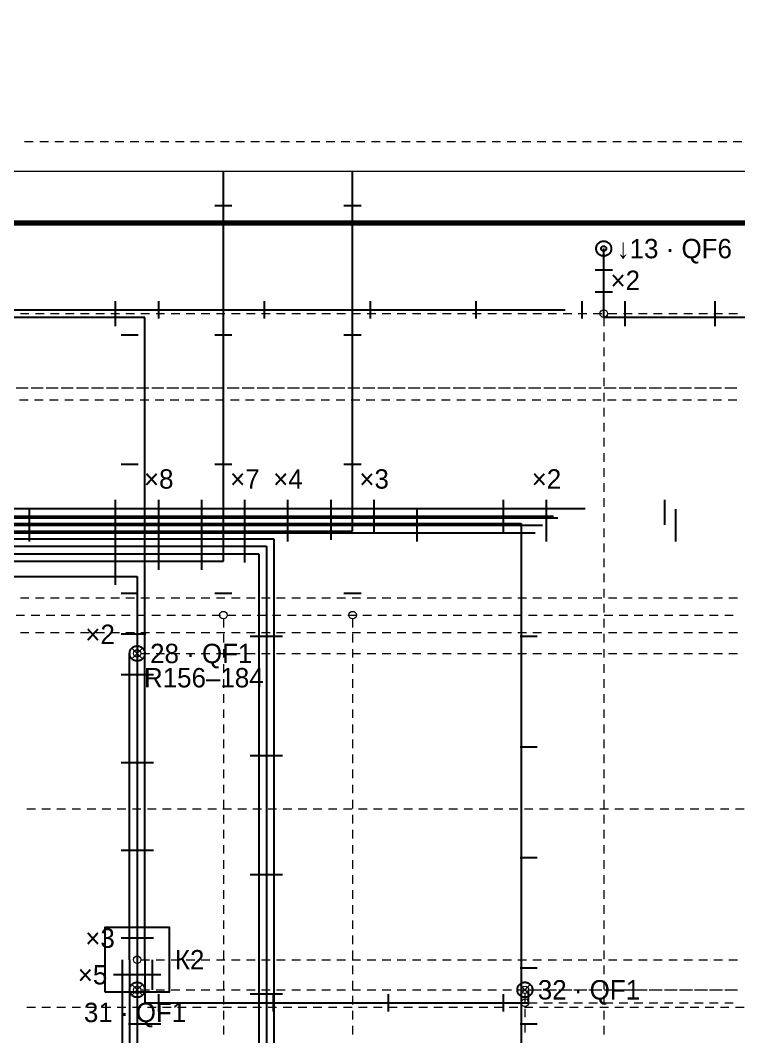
# Paper-space layout '08 Розгортки' of a CAD drawing. Header units: millimetres. Extents: x 0 to 841, y 0 to 594.
# Drawn here: x 206.3 to 273, y 213.9 to 308.3 of the extents above; entities that cross this region are included whole.
import ezdxf
from ezdxf.enums import TextEntityAlignment as Align

# ---------------------------------------------------------------- set-up
doc = ezdxf.new("R2010")
doc.units = ezdxf.units.MM
doc.linetypes.add('E_CABLE_DASH', pattern=[225, 150, -75])
for name, color, linetype in [('E-ELEV', 7, 'Continuous'), ('M-FIX', 7, 'Continuous'), ('W-BOX', 1, 'Continuous'), ('W-CABLE-DEVICE', 1, 'E_CABLE_DASH'), ('W-CABLE-DEVICE-RCD', 1, 'E_CABLE_DASH'), ('W-CABLE-LIGHT', 1, 'E_CABLE_DASH'), ('W-CABLE-LOW', 1, 'E_CABLE_DASH'), ('W-CABLE-SOCKET', 1, 'E_CABLE_DASH')]:
    doc.layers.add(name, color=color, linetype=linetype)
doc.styles.add('PLEX_LIGHT', font='IBMPlexSans-Light.ttf')

psp = doc.layouts.new('08 Розгортки')

# ---------------------------------------------------------------- linework, layer by layer
at = {"layer": 'E-ELEV', "lineweight": 13, "true_color": 0xd9d3c8}
for p, q in [((206.697, 297.075), (207.497, 297.075)), ((208.097, 297.075), (208.897, 297.075)), ((209.497, 297.075), (210.297, 297.075)), ((210.897, 297.075), (211.697, 297.075)), ((212.297, 297.075), (213.097, 297.075)), ((213.697, 297.075), (214.497, 297.075)), ((215.097, 297.075), (215.897, 297.075)), ((216.497, 297.075), (217.297, 297.075)), ((217.897, 297.075), (218.697, 297.075)), ((219.297, 297.075), (220.097, 297.075)), ((220.697, 297.075), (221.497, 297.075)), ((222.097, 297.075), (222.897, 297.075)), ((223.497, 297.075), (224.297, 297.075)), ((224.897, 297.075), (225.697, 297.075)), ((226.297, 297.075), (227.097, 297.075)), ((227.697, 297.075), (228.497, 297.075)), ((229.097, 297.075), (229.897, 297.075)), ((230.497, 297.075), (231.297, 297.075)), ((231.897, 297.075), (232.697, 297.075)), ((233.297, 297.075), (234.097, 297.075)), ((234.697, 297.075), (235.497, 297.075)), ((236.097, 297.075), (236.897, 297.075)), ((237.497, 297.075), (238.297, 297.075)), ((238.897, 297.075), (239.697, 297.075)), ((240.297, 297.075), (241.097, 297.075)), ((241.697, 297.075), (242.497, 297.075)), ((243.097, 297.075), (243.897, 297.075)), ((244.497, 297.075), (245.297, 297.075)), ((245.897, 297.075), (246.697, 297.075)), ((247.297, 297.075), (248.097, 297.075)), ((248.697, 297.075), (249.497, 297.075)), ((250.097, 297.075), (250.897, 297.075)), ((251.497, 297.075), (252.297, 297.075)), ((252.897, 297.075), (253.697, 297.075)), ((254.297, 297.075), (255.097, 297.075)), ((255.697, 297.075), (256.497, 297.075)), ((257.097, 297.075), (257.897, 297.075)), ((258.497, 297.075), (259.297, 297.075)), ((259.897, 297.075), (260.697, 297.075)), ((261.297, 297.075), (262.097, 297.075)), ((262.697, 297.075), (263.497, 297.075)), ((264.097, 297.075), (264.897, 297.075)), ((265.497, 297.075), (266.297, 297.075)), ((266.897, 297.075), (267.697, 297.075)), ((268.297, 297.075), (269.097, 297.075)), ((269.697, 297.075), (270.497, 297.075)), ((271.097, 297.075), (271.897, 297.075)), ((272.497, 297.075), (273.297, 297.075)), ((206.297, 281.075), (207.097, 281.075)), ((207.697, 281.075), (208.497, 281.075)), ((209.097, 281.075), (209.897, 281.075)), ((210.497, 281.075), (211.297, 281.075)), ((211.897, 281.075), (212.697, 281.075)), ((213.297, 281.075), (214.097, 281.075)), ((214.697, 281.075), (215.497, 281.075)), ((216.097, 281.075), (216.897, 281.075)), ((217.497, 281.075), (218.297, 281.075)), ((218.897, 281.075), (219.697, 281.075)), ((220.297, 281.075), (221.097, 281.075)), ((221.697, 281.075), (222.497, 281.075)), ((223.097, 281.075), (223.897, 281.075)), ((224.497, 281.075), (225.297, 281.075)), ((225.897, 281.075), (226.697, 281.075)), ((227.297, 281.075), (228.097, 281.075)), ((228.697, 281.075), (229.497, 281.075)), ((230.097, 281.075), (230.897, 281.075)), ((231.497, 281.075), (232.297, 281.075)), ((232.897, 281.075), (233.697, 281.075)), ((234.297, 281.075), (235.097, 281.075)), ((235.697, 281.075), (236.497, 281.075)), ((237.097, 281.075), (237.897, 281.075)), ((238.497, 281.075), (239.297, 281.075)), ((239.897, 281.075), (240.697, 281.075)), ((241.297, 281.075), (242.097, 281.075)), ((242.697, 281.075), (243.497, 281.075)), ((244.097, 281.075), (244.897, 281.075)), ((245.497, 281.075), (246.297, 281.075)), ((246.897, 281.075), (247.697, 281.075)), ((248.297, 281.075), (249.097, 281.075)), ((249.697, 281.075), (250.497, 281.075)), ((251.097, 281.075), (251.897, 281.075)), ((252.497, 281.075), (253.297, 281.075)), ((253.897, 281.075), (254.697, 281.075)), ((255.297, 281.075), (256.097, 281.075)), ((256.697, 281.075), (257.497, 281.075)), ((258.097, 281.075), (258.897, 281.075)), ((259.497, 281.075), (260.297, 281.075)), ((260.467, 280.725), (260.467, 279.925)), ((260.897, 281.075), (261.697, 281.075)), ((262.297, 281.075), (263.097, 281.075)), ((263.697, 281.075), (264.497, 281.075)), ((265.097, 281.075), (265.897, 281.075)), ((266.497, 281.075), (267.297, 281.075)), ((267.897, 281.075), (268.697, 281.075)), ((269.297, 281.075), (270.097, 281.075)), ((270.697, 281.075), (271.497, 281.075)), ((272.097, 281.075), (272.897, 281.075)), ((260.467, 279.325), (260.467, 278.525)), ((260.467, 277.925), (260.467, 277.125)), ((260.467, 276.525), (260.467, 275.725)), ((260.467, 275.125), (260.467, 274.325)), ((205.897, 274.195), (206.697, 274.195)), ((206.217, 274.195), (207.017, 274.195)), ((207.297, 274.195), (208.097, 274.195)), ((207.617, 274.195), (208.417, 274.195)), ((208.697, 274.195), (209.497, 274.195)), ((209.017, 274.195), (209.817, 274.195)), ((210.097, 274.195), (210.897, 274.195)), ((210.417, 274.195), (211.217, 274.195)), ((211.497, 274.195), (212.297, 274.195)), ((211.817, 274.195), (212.617, 274.195)), ((212.897, 274.195), (213.697, 274.195)), ((213.217, 274.195), (214.017, 274.195)), ((214.297, 274.195), (215.097, 274.195)), ((214.617, 274.195), (215.417, 274.195)), ((215.697, 274.195), (216.497, 274.195)), ((216.017, 274.195), (216.817, 274.195)), ((217.097, 274.195), (217.897, 274.195)), ((217.417, 274.195), (218.217, 274.195)), ((218.497, 274.195), (219.297, 274.195)), ((218.817, 274.195), (219.617, 274.195)), ((219.897, 274.195), (220.697, 274.195)), ((220.217, 274.195), (221.017, 274.195)), ((221.297, 274.195), (222.097, 274.195)), ((221.617, 274.195), (222.417, 274.195)), ((222.697, 274.195), (223.497, 274.195)), ((223.017, 274.195), (223.817, 274.195)), ((224.097, 274.195), (224.897, 274.195)), ((224.417, 274.195), (225.217, 274.195)), ((225.497, 274.195), (226.297, 274.195)), ((225.817, 274.195), (226.617, 274.195)), ((226.897, 274.195), (227.697, 274.195)), ((227.217, 274.195), (228.017, 274.195)), ((228.297, 274.195), (229.097, 274.195)), ((228.617, 274.195), (229.417, 274.195)), ((229.697, 274.195), (230.497, 274.195)), ((230.017, 274.195), (230.817, 274.195)), ((231.097, 274.195), (231.897, 274.195)), ((231.417, 274.195), (232.217, 274.195)), ((232.497, 274.195), (233.297, 274.195)), ((232.817, 274.195), (233.617, 274.195)), ((233.897, 274.195), (234.697, 274.195)), ((234.217, 274.195), (235.017, 274.195)), ((235.297, 274.195), (236.097, 274.195)), ((235.617, 274.195), (236.417, 274.195)), ((236.697, 274.195), (237.497, 274.195)), ((237.017, 274.195), (237.817, 274.195)), ((238.097, 274.195), (238.897, 274.195)), ((238.417, 274.195), (239.217, 274.195)), ((239.497, 274.195), (240.297, 274.195)), ((239.817, 274.195), (240.617, 274.195)), ((240.897, 274.195), (241.697, 274.195)), ((241.217, 274.195), (242.017, 274.195)), ((242.297, 274.195), (243.097, 274.195)), ((242.617, 274.195), (243.417, 274.195)), ((243.697, 274.195), (244.497, 274.195)), ((244.017, 274.195), (244.817, 274.195)), ((245.097, 274.195), (245.897, 274.195)), ((245.417, 274.195), (246.217, 274.195)), ((246.497, 274.195), (247.297, 274.195)), ((246.817, 274.195), (247.617, 274.195)), ((247.897, 274.195), (248.697, 274.195)), ((248.217, 274.195), (249.017, 274.195)), ((249.297, 274.195), (250.097, 274.195)), ((249.617, 274.195), (250.417, 274.195)), ((250.697, 274.195), (251.497, 274.195)), ((251.017, 274.195), (251.817, 274.195)), ((252.097, 274.195), (252.897, 274.195)), ((252.417, 274.195), (253.217, 274.195)), ((253.497, 274.195), (254.297, 274.195)), ((253.817, 274.195), (254.617, 274.195)), ((254.897, 274.195), (255.697, 274.195)), ((255.217, 274.195), (256.017, 274.195)), ((256.297, 274.195), (257.097, 274.195)), ((256.617, 274.195), (257.417, 274.195)), ((257.697, 274.195), (258.497, 274.195)), ((258.017, 274.195), (258.817, 274.195)), ((259.097, 274.195), (259.897, 274.195)), ((259.417, 274.195), (260.217, 274.195)), ((260.497, 274.195), (261.297, 274.195)), ((260.817, 274.195), (261.617, 274.195)), ((261.897, 274.195), (262.697, 274.195)), ((262.217, 274.195), (263.017, 274.195)), ((263.297, 274.195), (264.097, 274.195)), ((263.617, 274.195), (264.417, 274.195)), ((264.697, 274.195), (265.497, 274.195)), ((265.017, 274.195), (265.817, 274.195)), ((266.097, 274.195), (266.897, 274.195)), ((266.417, 274.195), (267.217, 274.195)), ((267.497, 274.195), (268.297, 274.195)), ((267.817, 274.195), (268.617, 274.195)), ((268.897, 274.195), (269.697, 274.195)), ((269.217, 274.195), (270.017, 274.195)), ((270.297, 274.195), (271.097, 274.195)), ((270.617, 274.195), (271.417, 274.195)), ((271.697, 274.195), (272.497, 274.195)), ((272.017, 274.195), (272.817, 274.195)), ((206.217, 273.075), (207.017, 273.075)), ((207.617, 273.075), (208.417, 273.075)), ((209.017, 273.075), (209.817, 273.075)), ((210.417, 273.075), (211.217, 273.075)), ((211.817, 273.075), (212.617, 273.075)), ((213.217, 273.075), (214.017, 273.075)), ((214.617, 273.075), (215.417, 273.075)), ((216.017, 273.075), (216.817, 273.075)), ((217.417, 273.075), (218.217, 273.075)), ((218.817, 273.075), (219.617, 273.075)), ((220.217, 273.075), (221.017, 273.075)), ((221.617, 273.075), (222.417, 273.075)), ((223.017, 273.075), (223.817, 273.075)), ((224.417, 273.075), (225.217, 273.075)), ((225.817, 273.075), (226.617, 273.075)), ((227.217, 273.075), (228.017, 273.075)), ((228.617, 273.075), (229.417, 273.075)), ((230.017, 273.075), (230.817, 273.075)), ((231.417, 273.075), (232.217, 273.075)), ((232.817, 273.075), (233.617, 273.075)), ((234.217, 273.075), (235.017, 273.075)), ((235.617, 273.075), (236.417, 273.075)), ((237.017, 273.075), (237.817, 273.075)), ((238.417, 273.075), (239.217, 273.075)), ((239.817, 273.075), (240.617, 273.075)), ((241.217, 273.075), (242.017, 273.075)), ((242.617, 273.075), (243.417, 273.075)), ((244.017, 273.075), (244.817, 273.075)), ((245.417, 273.075), (246.217, 273.075)), ((246.817, 273.075), (247.617, 273.075)), ((248.217, 273.075), (249.017, 273.075)), ((249.617, 273.075), (250.417, 273.075)), ((251.017, 273.075), (251.817, 273.075)), ((252.417, 273.075), (253.217, 273.075)), ((253.817, 273.075), (254.617, 273.075)), ((255.217, 273.075), (256.017, 273.075)), ((256.617, 273.075), (257.417, 273.075)), ((258.017, 273.075), (258.817, 273.075)), ((259.417, 273.075), (260.217, 273.075)), ((260.467, 273.725), (260.467, 272.925)), ((260.817, 273.075), (261.617, 273.075)), ((262.217, 273.075), (263.017, 273.075)), ((263.617, 273.075), (264.417, 273.075)), ((265.017, 273.075), (265.817, 273.075)), ((266.417, 273.075), (267.217, 273.075)), ((267.817, 273.075), (268.617, 273.075)), ((269.217, 273.075), (270.017, 273.075)), ((270.617, 273.075), (271.417, 273.075)), ((272.017, 273.075), (272.817, 273.075)), ((260.467, 272.325), (260.467, 271.525)), ((260.467, 270.925), (260.467, 270.125)), ((260.467, 269.525), (260.467, 268.725)), ((260.467, 268.125), (260.467, 267.325)), ((260.467, 266.725), (260.467, 265.925)), ((260.467, 265.325), (260.467, 264.525)), ((260.467, 263.925), (260.467, 263.125)), ((260.467, 262.525), (260.467, 261.725)), ((260.467, 261.125), (260.467, 260.325)), ((260.467, 259.725), (260.467, 258.925)), ((260.467, 258.325), (260.467, 257.525)), ((260.467, 256.925), (260.467, 256.125)), ((260.467, 255.525), (260.467, 254.725)), ((206.297, 254.675), (207.097, 254.675)), ((207.697, 254.675), (208.497, 254.675)), ((209.097, 254.675), (209.897, 254.675)), ((210.497, 254.675), (211.297, 254.675)), ((211.897, 254.675), (212.697, 254.675)), ((213.297, 254.675), (214.097, 254.675)), ((214.697, 254.675), (215.497, 254.675)), ((216.097, 254.675), (216.897, 254.675)), ((217.497, 254.675), (218.297, 254.675)), ((218.897, 254.675), (219.697, 254.675)), ((220.297, 254.675), (221.097, 254.675)), ((221.697, 254.675), (222.497, 254.675)), ((223.097, 254.675), (223.897, 254.675)), ((224.497, 254.675), (225.297, 254.675)), ((225.897, 254.675), (226.697, 254.675)), ((227.297, 254.675), (228.097, 254.675)), ((228.697, 254.675), (229.497, 254.675)), ((230.097, 254.675), (230.897, 254.675)), ((231.497, 254.675), (232.297, 254.675)), ((232.897, 254.675), (233.697, 254.675)), ((234.297, 254.675), (235.097, 254.675)), ((235.697, 254.675), (236.497, 254.675)), ((237.097, 254.675), (237.897, 254.675)), ((238.497, 254.675), (239.297, 254.675)), ((239.897, 254.675), (240.697, 254.675)), ((241.297, 254.675), (242.097, 254.675)), ((242.697, 254.675), (243.497, 254.675)), ((244.097, 254.675), (244.897, 254.675)), ((245.497, 254.675), (246.297, 254.675)), ((246.897, 254.675), (247.697, 254.675)), ((248.297, 254.675), (249.097, 254.675)), ((249.697, 254.675), (250.497, 254.675)), ((251.097, 254.675), (251.897, 254.675)), ((252.497, 254.675), (253.297, 254.675)), ((253.897, 254.675), (254.697, 254.675)), ((255.297, 254.675), (256.097, 254.675)), ((256.697, 254.675), (257.497, 254.675)), ((258.097, 254.675), (258.897, 254.675)), ((259.497, 254.675), (260.297, 254.675)), ((260.467, 254.125), (260.467, 253.325)), ((260.897, 254.675), (261.697, 254.675)), ((262.297, 254.675), (263.097, 254.675)), ((263.697, 254.675), (264.497, 254.675)), ((265.097, 254.675), (265.897, 254.675)), ((266.497, 254.675), (267.297, 254.675)), ((267.897, 254.675), (268.697, 254.675)), ((269.297, 254.675), (270.097, 254.675)), ((270.697, 254.675), (271.497, 254.675)), ((272.097, 254.675), (272.897, 254.675)), ((205.897, 253.075), (206.697, 253.075)), ((207.297, 253.075), (208.097, 253.075)), ((208.697, 253.075), (209.497, 253.075)), ((210.097, 253.075), (210.897, 253.075)), ((211.497, 253.075), (212.297, 253.075)), ((212.897, 253.075), (213.697, 253.075)), ((214.297, 253.075), (215.097, 253.075)), ((215.697, 253.075), (216.497, 253.075)), ((217.097, 253.075), (217.897, 253.075)), ((218.497, 253.075), (219.297, 253.075)), ((219.897, 253.075), (220.697, 253.075)), ((221.297, 253.075), (222.097, 253.075)), ((222.697, 253.075), (223.497, 253.075)), ((224.097, 253.075), (224.897, 253.075)), ((225.497, 253.075), (226.297, 253.075)), ((226.897, 253.075), (227.697, 253.075)), ((228.297, 253.075), (229.097, 253.075)), ((229.697, 253.075), (230.497, 253.075)), ((231.097, 253.075), (231.897, 253.075)), ((232.497, 253.075), (233.297, 253.075)), ((233.897, 253.075), (234.697, 253.075)), ((235.297, 253.075), (236.097, 253.075)), ((236.697, 253.075), (237.497, 253.075)), ((238.097, 253.075), (238.897, 253.075)), ((239.497, 253.075), (240.297, 253.075)), ((240.897, 253.075), (241.697, 253.075)), ((242.297, 253.075), (243.097, 253.075)), ((243.697, 253.075), (244.497, 253.075)), ((245.097, 253.075), (245.897, 253.075)), ((246.497, 253.075), (247.297, 253.075)), ((247.897, 253.075), (248.697, 253.075)), ((249.297, 253.075), (250.097, 253.075)), ((250.697, 253.075), (251.497, 253.075)), ((252.097, 253.075), (252.897, 253.075)), ((253.497, 253.075), (254.297, 253.075)), ((254.897, 253.075), (255.697, 253.075)), ((256.297, 253.075), (257.097, 253.075)), ((257.697, 253.075), (258.497, 253.075)), ((259.097, 253.075), (259.897, 253.075)), ((260.497, 253.075), (261.297, 253.075)), ((261.897, 253.075), (262.697, 253.075)), ((263.297, 253.075), (264.097, 253.075)), ((264.697, 253.075), (265.497, 253.075)), ((266.097, 253.075), (266.897, 253.075)), ((267.497, 253.075), (268.297, 253.075)), ((268.897, 253.075), (269.697, 253.075)), ((270.297, 253.075), (271.097, 253.075)), ((271.697, 253.075), (272.497, 253.075)), ((225.147, 252.725), (225.147, 251.925)), ((237.147, 252.725), (237.147, 251.925)), ((260.467, 252.725), (260.467, 251.925)), ((206.297, 251.475), (207.097, 251.475)), ((207.697, 251.475), (208.497, 251.475)), ((209.097, 251.475), (209.897, 251.475)), ((210.497, 251.475), (211.297, 251.475)), ((211.897, 251.475), (212.697, 251.475)), ((213.297, 251.475), (214.097, 251.475)), ((214.697, 251.475), (215.497, 251.475)), ((216.097, 251.475), (216.897, 251.475)), ((217.497, 251.475), (218.297, 251.475)), ((218.897, 251.475), (219.697, 251.475)), ((220.297, 251.475), (221.097, 251.475)), ((221.697, 251.475), (222.497, 251.475)), ((223.097, 251.475), (223.897, 251.475)), ((224.497, 251.475), (225.297, 251.475)), ((225.147, 251.325), (225.147, 250.525)), ((225.897, 251.475), (226.697, 251.475)), ((227.297, 251.475), (228.097, 251.475)), ((228.697, 251.475), (229.497, 251.475)), ((230.097, 251.475), (230.897, 251.475)), ((231.497, 251.475), (232.297, 251.475)), ((232.897, 251.475), (233.697, 251.475)), ((234.297, 251.475), (235.097, 251.475)), ((235.697, 251.475), (236.497, 251.475)), ((237.097, 251.475), (237.897, 251.475)), ((237.147, 251.325), (237.147, 250.525)), ((238.497, 251.475), (239.297, 251.475)), ((239.897, 251.475), (240.697, 251.475)), ((241.297, 251.475), (242.097, 251.475)), ((242.697, 251.475), (243.497, 251.475)), ((244.097, 251.475), (244.897, 251.475)), ((245.497, 251.475), (246.297, 251.475)), ((246.897, 251.475), (247.697, 251.475)), ((248.297, 251.475), (249.097, 251.475)), ((249.697, 251.475), (250.497, 251.475)), ((251.097, 251.475), (251.897, 251.475)), ((252.497, 251.475), (253.297, 251.475)), ((253.897, 251.475), (254.697, 251.475)), ((255.297, 251.475), (256.097, 251.475)), ((256.697, 251.475), (257.497, 251.475)), ((258.097, 251.475), (258.897, 251.475)), ((259.497, 251.475), (260.297, 251.475)), ((260.467, 251.325), (260.467, 250.525)), ((260.897, 251.475), (261.697, 251.475)), ((262.297, 251.475), (263.097, 251.475)), ((263.697, 251.475), (264.497, 251.475)), ((265.097, 251.475), (265.897, 251.475)), ((266.497, 251.475), (267.297, 251.475)), ((267.897, 251.475), (268.697, 251.475)), ((269.297, 251.475), (270.097, 251.475)), ((270.697, 251.475), (271.497, 251.475)), ((272.097, 251.475), (272.897, 251.475)), ((217.497, 249.515), (218.297, 249.515)), ((218.897, 249.515), (219.697, 249.515)), ((220.297, 249.515), (221.097, 249.515)), ((221.697, 249.515), (222.497, 249.515)), ((223.097, 249.515), (223.897, 249.515)), ((224.497, 249.515), (225.297, 249.515)), ((225.147, 249.925), (225.147, 249.125)), ((225.897, 249.515), (226.697, 249.515)), ((227.297, 249.515), (228.097, 249.515)), ((228.697, 249.515), (229.497, 249.515)), ((230.097, 249.515), (230.897, 249.515)), ((231.497, 249.515), (232.297, 249.515)), ((232.897, 249.515), (233.697, 249.515)), ((234.297, 249.515), (235.097, 249.515)), ((235.697, 249.515), (236.497, 249.515)), ((237.097, 249.515), (237.897, 249.515)), ((237.147, 249.925), (237.147, 249.125)), ((238.497, 249.515), (239.297, 249.515)), ((239.897, 249.515), (240.697, 249.515)), ((241.297, 249.515), (242.097, 249.515)), ((242.697, 249.515), (243.497, 249.515)), ((244.097, 249.515), (244.897, 249.515)), ((245.497, 249.515), (246.297, 249.515)), ((246.897, 249.515), (247.697, 249.515)), ((248.297, 249.515), (249.097, 249.515)), ((249.697, 249.515), (250.497, 249.515)), ((251.097, 249.515), (251.897, 249.515)), ((252.497, 249.515), (253.297, 249.515)), ((253.897, 249.515), (254.697, 249.515)), ((255.297, 249.515), (256.097, 249.515)), ((256.697, 249.515), (257.497, 249.515)), ((258.097, 249.515), (258.897, 249.515)), ((259.497, 249.515), (260.297, 249.515)), ((260.467, 249.925), (260.467, 249.125)), ((260.897, 249.515), (261.697, 249.515)), ((262.297, 249.515), (263.097, 249.515)), ((263.697, 249.515), (264.497, 249.515)), ((265.097, 249.515), (265.897, 249.515)), ((266.497, 249.515), (267.297, 249.515)), ((267.897, 249.515), (268.697, 249.515)), ((269.297, 249.515), (270.097, 249.515)), ((270.697, 249.515), (271.497, 249.515)), ((272.097, 249.515), (272.897, 249.515)), ((217.147, 249.165), (217.147, 248.365)), ((225.147, 248.525), (225.147, 247.725)), ((237.147, 248.525), (237.147, 247.725)), ((260.467, 248.525), (260.467, 247.725)), ((217.147, 247.765), (217.147, 246.965)), ((217.147, 246.365), (217.147, 245.565)), ((225.147, 247.125), (225.147, 246.325)), ((237.147, 247.125), (237.147, 246.325)), ((260.467, 247.125), (260.467, 246.325)), ((225.147, 245.725), (225.147, 244.925)), ((237.147, 245.725), (237.147, 244.925)), ((260.467, 245.725), (260.467, 244.925)), ((217.147, 244.965), (217.147, 244.165)), ((217.147, 243.565), (217.147, 242.765)), ((225.147, 244.325), (225.147, 243.525)), ((237.147, 244.325), (237.147, 243.525)), ((260.467, 244.325), (260.467, 243.525)), ((225.147, 242.925), (225.147, 242.125)), ((237.147, 242.925), (237.147, 242.125)), ((260.467, 242.925), (260.467, 242.125)), ((217.147, 242.165), (217.147, 241.365)), ((217.147, 240.765), (217.147, 239.965)), ((225.147, 241.525), (225.147, 240.725)), ((237.147, 241.525), (237.147, 240.725)), ((260.467, 241.525), (260.467, 240.725)), ((225.147, 240.125), (225.147, 239.325)), ((237.147, 240.125), (237.147, 239.325)), ((260.467, 240.125), (260.467, 239.325)), ((217.147, 239.365), (217.147, 238.565)), ((217.147, 237.965), (217.147, 237.165)), ((225.147, 238.725), (225.147, 237.925)), ((237.147, 238.725), (237.147, 237.925)), ((260.467, 238.725), (260.467, 237.925)), ((225.147, 237.325), (225.147, 236.525)), ((237.147, 237.325), (237.147, 236.525)), ((260.467, 237.325), (260.467, 236.525)), ((217.147, 236.565), (217.147, 235.765)), ((206.897, 235.075), (207.697, 235.075)), ((208.297, 235.075), (209.097, 235.075)), ((209.697, 235.075), (210.497, 235.075)), ((211.097, 235.075), (211.897, 235.075)), ((212.497, 235.075), (213.297, 235.075)), ((213.897, 235.075), (214.697, 235.075)), ((215.297, 235.075), (216.097, 235.075)), ((216.697, 235.075), (217.497, 235.075)), ((217.147, 235.165), (217.147, 234.365)), ((218.097, 235.075), (218.897, 235.075)), ((219.497, 235.075), (220.297, 235.075)), ((220.897, 235.075), (221.697, 235.075)), ((222.297, 235.075), (223.097, 235.075)), ((223.697, 235.075), (224.497, 235.075)), ((225.097, 235.075), (225.897, 235.075)), ((225.147, 235.925), (225.147, 235.125)), ((226.497, 235.075), (227.297, 235.075)), ((227.897, 235.075), (228.697, 235.075)), ((229.297, 235.075), (230.097, 235.075)), ((230.697, 235.075), (231.497, 235.075)), ((232.097, 235.075), (232.897, 235.075)), ((233.497, 235.075), (234.297, 235.075)), ((234.897, 235.075), (235.697, 235.075)), ((236.297, 235.075), (237.097, 235.075)), ((237.147, 235.925), (237.147, 235.125)), ((237.697, 235.075), (238.497, 235.075)), ((239.097, 235.075), (239.897, 235.075)), ((240.497, 235.075), (241.297, 235.075)), ((241.897, 235.075), (242.697, 235.075)), ((243.297, 235.075), (244.097, 235.075)), ((244.697, 235.075), (245.497, 235.075)), ((246.097, 235.075), (246.897, 235.075)), ((247.497, 235.075), (248.297, 235.075)), ((248.897, 235.075), (249.697, 235.075)), ((250.297, 235.075), (251.097, 235.075)), ((251.697, 235.075), (252.497, 235.075)), ((253.097, 235.075), (253.897, 235.075)), ((254.497, 235.075), (255.297, 235.075)), ((255.897, 235.075), (256.697, 235.075)), ((257.297, 235.075), (258.097, 235.075)), ((258.697, 235.075), (259.497, 235.075)), ((260.097, 235.075), (260.897, 235.075)), ((260.467, 235.925), (260.467, 235.125)), ((261.497, 235.075), (262.297, 235.075)), ((262.897, 235.075), (263.697, 235.075)), ((264.297, 235.075), (265.097, 235.075)), ((265.697, 235.075), (266.497, 235.075)), ((267.097, 235.075), (267.897, 235.075)), ((268.497, 235.075), (269.297, 235.075)), ((269.897, 235.075), (270.697, 235.075)), ((271.297, 235.075), (272.097, 235.075)), ((272.697, 235.075), (273.497, 235.075)), ((225.147, 234.525), (225.147, 233.725)), ((237.147, 234.525), (237.147, 233.725)), ((260.467, 234.525), (260.467, 233.725)), ((217.147, 233.765), (217.147, 232.965)), ((217.147, 232.365), (217.147, 231.565)), ((225.147, 233.125), (225.147, 232.325)), ((237.147, 233.125), (237.147, 232.325)), ((260.467, 233.125), (260.467, 232.325)), ((225.147, 231.725), (225.147, 230.925)), ((237.147, 231.725), (237.147, 230.925)), ((260.467, 231.725), (260.467, 230.925)), ((217.147, 230.965), (217.147, 230.165)), ((225.147, 230.325), (225.147, 229.525)), ((237.147, 230.325), (237.147, 229.525)), ((260.467, 230.325), (260.467, 229.525)), ((217.147, 229.565), (217.147, 228.765)), ((225.147, 228.925), (225.147, 228.125)), ((237.147, 228.925), (237.147, 228.125)), ((260.467, 228.925), (260.467, 228.125)), ((217.147, 228.165), (217.147, 227.365)), ((225.147, 227.525), (225.147, 226.725)), ((237.147, 227.525), (237.147, 226.725)), ((260.467, 227.525), (260.467, 226.725)), ((217.147, 226.765), (217.147, 225.965)), ((225.147, 226.125), (225.147, 225.325)), ((237.147, 226.125), (237.147, 225.325)), ((260.467, 226.125), (260.467, 225.325)), ((217.147, 225.365), (217.147, 224.565)), ((225.147, 224.725), (225.147, 223.925)), ((237.147, 224.725), (237.147, 223.925)), ((260.467, 224.725), (260.467, 223.925)), ((217.147, 223.965), (217.147, 223.165)), ((225.147, 223.325), (225.147, 222.525)), ((237.147, 223.325), (237.147, 222.525)), ((260.467, 223.325), (260.467, 222.525)), ((217.147, 222.565), (217.147, 221.765)), ((225.147, 221.925), (225.147, 221.125)), ((237.147, 221.925), (237.147, 221.125)), ((260.467, 221.925), (260.467, 221.125)), ((217.147, 221.165), (217.147, 220.365)), ((217.497, 221.075), (218.297, 221.075)), ((218.897, 221.075), (219.697, 221.075)), ((220.297, 221.075), (221.097, 221.075)), ((221.697, 221.075), (222.497, 221.075)), ((223.097, 221.075), (223.897, 221.075)), ((224.497, 221.075), (225.297, 221.075)), ((225.897, 221.075), (226.697, 221.075)), ((227.297, 221.075), (228.097, 221.075)), ((228.697, 221.075), (229.497, 221.075)), ((230.097, 221.075), (230.897, 221.075)), ((231.497, 221.075), (232.297, 221.075)), ((232.897, 221.075), (233.697, 221.075)), ((234.297, 221.075), (235.097, 221.075)), ((235.697, 221.075), (236.497, 221.075)), ((237.097, 221.075), (237.897, 221.075)), ((238.497, 221.075), (239.297, 221.075)), ((239.897, 221.075), (240.697, 221.075)), ((241.297, 221.075), (242.097, 221.075)), ((242.697, 221.075), (243.497, 221.075)), ((244.097, 221.075), (244.897, 221.075)), ((245.497, 221.075), (246.297, 221.075)), ((246.897, 221.075), (247.697, 221.075)), ((248.297, 221.075), (249.097, 221.075)), ((249.697, 221.075), (250.497, 221.075)), ((251.097, 221.075), (251.897, 221.075)), ((252.497, 221.075), (253.297, 221.075)), ((253.897, 221.075), (254.697, 221.075)), ((255.297, 221.075), (256.097, 221.075)), ((256.697, 221.075), (257.497, 221.075)), ((258.097, 221.075), (258.897, 221.075)), ((259.497, 221.075), (260.297, 221.075)), ((260.897, 221.075), (261.697, 221.075)), ((262.297, 221.075), (263.097, 221.075)), ((263.697, 221.075), (264.497, 221.075)), ((265.097, 221.075), (265.897, 221.075)), ((266.497, 221.075), (267.297, 221.075)), ((267.897, 221.075), (268.697, 221.075)), ((269.297, 221.075), (270.097, 221.075)), ((270.697, 221.075), (271.497, 221.075)), ((272.097, 221.075), (272.897, 221.075)), ((217.147, 220.725), (217.147, 219.925)), ((225.147, 220.525), (225.147, 219.725)), ((237.147, 220.525), (237.147, 219.725)), ((260.467, 220.525), (260.467, 219.725)), ((217.147, 219.765), (217.147, 218.965)), ((217.147, 219.325), (217.147, 218.525)), ((225.147, 219.125), (225.147, 218.325)), ((237.147, 219.125), (237.147, 218.325)), ((260.467, 219.125), (260.467, 218.325)), ((217.147, 218.365), (217.147, 217.565)), ((217.497, 218.275), (218.297, 218.275)), ((218.897, 218.275), (219.697, 218.275)), ((220.297, 218.275), (221.097, 218.275)), ((221.697, 218.275), (222.497, 218.275)), ((223.097, 218.275), (223.897, 218.275)), ((224.497, 218.275), (225.297, 218.275)), ((225.897, 218.275), (226.697, 218.275)), ((227.297, 218.275), (228.097, 218.275)), ((228.697, 218.275), (229.497, 218.275)), ((230.097, 218.275), (230.897, 218.275)), ((231.497, 218.275), (232.297, 218.275)), ((232.897, 218.275), (233.697, 218.275)), ((234.297, 218.275), (235.097, 218.275)), ((235.697, 218.275), (236.497, 218.275)), ((237.097, 218.275), (237.897, 218.275)), ((238.497, 218.275), (239.297, 218.275)), ((239.897, 218.275), (240.697, 218.275)), ((241.297, 218.275), (242.097, 218.275)), ((242.697, 218.275), (243.497, 218.275)), ((244.097, 218.275), (244.897, 218.275)), ((245.497, 218.275), (246.297, 218.275)), ((246.897, 218.275), (247.697, 218.275)), ((248.297, 218.275), (249.097, 218.275)), ((249.697, 218.275), (250.497, 218.275)), ((251.097, 218.275), (251.897, 218.275)), ((252.497, 218.275), (253.297, 218.275)), ((253.497, 218.275), (254.297, 218.275)), ((253.897, 218.275), (254.697, 218.275)), ((254.897, 218.275), (255.697, 218.275)), ((255.297, 218.275), (256.097, 218.275)), ((256.297, 218.275), (257.097, 218.275)), ((256.697, 218.275), (257.497, 218.275)), ((257.697, 218.275), (258.497, 218.275)), ((258.097, 218.275), (258.897, 218.275)), ((259.097, 218.275), (259.897, 218.275)), ((259.497, 218.275), (260.297, 218.275)), ((260.497, 218.275), (261.297, 218.275)), ((260.897, 218.275), (261.697, 218.275)), ((261.897, 218.275), (262.697, 218.275)), ((262.297, 218.275), (263.097, 218.275)), ((263.297, 218.275), (264.097, 218.275)), ((263.697, 218.275), (264.497, 218.275)), ((264.697, 218.275), (265.497, 218.275)), ((265.097, 218.275), (265.897, 218.275)), ((266.097, 218.275), (266.897, 218.275)), ((266.497, 218.275), (267.297, 218.275)), ((267.497, 218.275), (268.297, 218.275)), ((267.897, 218.275), (268.697, 218.275)), ((268.897, 218.275), (269.697, 218.275)), ((269.297, 218.275), (270.097, 218.275)), ((270.297, 218.275), (271.097, 218.275)), ((270.697, 218.275), (271.497, 218.275)), ((271.697, 218.275), (272.497, 218.275)), ((272.097, 218.275), (272.897, 218.275)), ((217.147, 217.925), (217.147, 217.125)), ((217.147, 217.925), (217.147, 217.125)), ((225.147, 217.725), (225.147, 216.925)), ((237.147, 217.725), (237.147, 216.925)), ((253.147, 217.925), (253.147, 217.125)), ((260.467, 217.725), (260.467, 216.925)), ((206.897, 216.675), (207.697, 216.675)), ((208.297, 216.675), (209.097, 216.675)), ((209.697, 216.675), (210.497, 216.675)), ((211.097, 216.675), (211.897, 216.675)), ((212.497, 216.675), (213.297, 216.675)), ((213.897, 216.675), (214.697, 216.675)), ((215.297, 216.675), (216.097, 216.675)), ((216.697, 216.675), (217.497, 216.675)), ((217.147, 216.965), (217.147, 216.165)), ((217.147, 216.525), (217.147, 215.725)), ((217.147, 216.525), (217.147, 215.725)), ((218.097, 216.675), (218.897, 216.675)), ((219.497, 216.675), (220.297, 216.675)), ((220.897, 216.675), (221.697, 216.675)), ((222.297, 216.675), (223.097, 216.675)), ((223.697, 216.675), (224.497, 216.675)), ((225.097, 216.675), (225.897, 216.675)), ((225.147, 216.325), (225.147, 215.525)), ((226.497, 216.675), (227.297, 216.675)), ((227.897, 216.675), (228.697, 216.675)), ((229.297, 216.675), (230.097, 216.675)), ((230.697, 216.675), (231.497, 216.675)), ((232.097, 216.675), (232.897, 216.675)), ((233.497, 216.675), (234.297, 216.675)), ((234.897, 216.675), (235.697, 216.675)), ((236.297, 216.675), (237.097, 216.675)), ((237.147, 216.325), (237.147, 215.525)), ((237.697, 216.675), (238.497, 216.675)), ((239.097, 216.675), (239.897, 216.675)), ((240.497, 216.675), (241.297, 216.675)), ((241.897, 216.675), (242.697, 216.675)), ((243.297, 216.675), (244.097, 216.675)), ((244.697, 216.675), (245.497, 216.675)), ((246.097, 216.675), (246.897, 216.675)), ((247.497, 216.675), (248.297, 216.675)), ((248.897, 216.675), (249.697, 216.675)), ((250.297, 216.675), (251.097, 216.675)), ((251.697, 216.675), (252.497, 216.675)), ((253.097, 216.675), (253.897, 216.675)), ((253.147, 216.525), (253.147, 215.725)), ((253.497, 217.075), (254.297, 217.075)), ((254.497, 216.675), (255.297, 216.675)), ((254.897, 217.075), (255.697, 217.075)), ((255.897, 216.675), (256.697, 216.675)), ((256.297, 217.075), (257.097, 217.075)), ((257.297, 216.675), (258.097, 216.675)), ((257.697, 217.075), (258.497, 217.075)), ((258.697, 216.675), (259.497, 216.675)), ((259.097, 217.075), (259.897, 217.075)), ((260.097, 216.675), (260.897, 216.675)), ((260.467, 216.325), (260.467, 215.525)), ((260.497, 217.075), (261.297, 217.075)), ((261.497, 216.675), (262.297, 216.675)), ((261.897, 217.075), (262.697, 217.075)), ((262.897, 216.675), (263.697, 216.675)), ((263.297, 217.075), (264.097, 217.075)), ((264.297, 216.675), (265.097, 216.675)), ((264.697, 217.075), (265.497, 217.075)), ((265.697, 216.675), (266.497, 216.675)), ((266.097, 217.075), (266.897, 217.075)), ((267.097, 216.675), (267.897, 216.675)), ((267.497, 217.075), (268.297, 217.075)), ((268.497, 216.675), (269.297, 216.675)), ((268.897, 217.075), (269.697, 217.075)), ((269.897, 216.675), (270.697, 216.675)), ((270.297, 217.075), (271.097, 217.075)), ((271.297, 216.675), (272.097, 216.675)), ((271.697, 217.075), (272.497, 217.075)), ((272.697, 216.675), (273.497, 216.675)), ((217.147, 215.565), (217.147, 214.765)), ((217.147, 215.125), (217.147, 214.325)), ((217.147, 215.125), (217.147, 214.325)), ((225.147, 214.925), (225.147, 214.125)), ((237.147, 214.925), (237.147, 214.125)), ((253.147, 215.125), (253.147, 214.325)), ((260.467, 214.925), (260.467, 214.125)), ((217.147, 214.165), (217.147, 213.365))]:
    psp.add_line(p, q, dxfattribs=at)
psp.add_lwpolyline([(165.147, 135.075), (165.147, 241.075), (83.147, 241.075), (83.147, 308.315), (171.267, 308.315), (171.267, 294.315), (396.947, 294.315), (396.947, 135.075), (165.147, 135.075)], close=True, dxfattribs=at)
at = {"layer": 'E-ELEV', "lineweight": 70, "true_color": 0x29251f}
psp.add_lwpolyline([(169.147, 147.075), (169.147, 241.075), (193.147, 241.075), (193.147, 245.075), (95.147, 245.075), (95.147, 303.515), (166.467, 303.515), (166.467, 289.515), (384.947, 289.515), (384.947, 147.075)], close=True, dxfattribs=at)
at = {"layer": 'E-ELEV', "lineweight": 13, "true_color": 0x9a9288}
for centre in [(260.467, 281.075), (225.147, 253.075), (237.147, 253.075), (217.147, 249.515), (217.147, 249.515), (217.147, 221.075), (217.147, 221.075), (217.147, 218.275), (217.147, 218.275), (253.147, 218.275), (253.147, 218.275), (253.147, 217.075)]:
    psp.add_circle(centre, 0.35, dxfattribs=at)
at = {"layer": 'M-FIX', "lineweight": 25, "true_color": 0x29251f}
for p, q in [((225.947, 291.075), (224.347, 291.075)), ((237.947, 291.075), (236.347, 291.075)), ((261.267, 285.115), (259.667, 285.115)), ((261.267, 283.075), (259.667, 283.075)), ((215.147, 279.925), (215.147, 282.225)), ((219.147, 280.625), (219.147, 282.225)), ((228.977, 280.625), (228.977, 282.225)), ((238.807, 280.625), (238.807, 282.225)), ((248.637, 280.625), (248.637, 282.225)), ((258.467, 280.625), (258.467, 282.225)), ((262.467, 279.925), (262.467, 282.225)), ((270.807, 279.925), (270.807, 282.225)), ((217.247, 279.075), (215.647, 279.075)), ((225.947, 279.075), (224.347, 279.075)), ((237.947, 279.075), (236.347, 279.075)), ((217.247, 267.075), (215.647, 267.075)), ((225.947, 267.075), (224.347, 267.075)), ((237.947, 267.075), (236.347, 267.075)), ((215.147, 255.875), (215.147, 263.775)), ((219.147, 257.275), (219.147, 263.775)), ((223.147, 257.275), (223.147, 263.775)), ((227.147, 257.975), (227.147, 263.775)), ((231.147, 260.075), (231.147, 263.775)), ((235.147, 260.075), (235.147, 263.775)), ((239.147, 260.775), (239.147, 263.775)), ((251.147, 260.775), (251.147, 263.775)), ((255.147, 261.475), (255.147, 263.775)), ((266.147, 261.475), (266.147, 263.775)), ((207.147, 259.925), (207.147, 262.925)), ((219.147, 259.925), (219.147, 262.925)), ((231.147, 259.925), (231.147, 262.925)), ((243.147, 259.925), (243.147, 262.925)), ((255.147, 259.925), (255.147, 262.925)), ((267.147, 259.925), (267.147, 262.925)), ((217.247, 255.075), (215.647, 255.075)), ((225.947, 255.075), (224.347, 255.075)), ((237.947, 255.075), (236.347, 255.075)), ((217.947, 251.295), (215.647, 251.295)), ((230.647, 251.075), (227.647, 251.075)), ((254.297, 251.075), (252.697, 251.075)), ((218.647, 247.515), (215.647, 247.515)), ((254.297, 240.808), (252.697, 240.808)), ((230.647, 240.008), (227.647, 240.008)), ((218.647, 239.368), (215.647, 239.368)), ((218.647, 231.221), (215.647, 231.221)), ((254.297, 230.541), (252.697, 230.541)), ((230.647, 228.941), (227.647, 228.941)), ((218.647, 223.075), (215.647, 223.075)), ((254.297, 220.275), (252.697, 220.275)), ((219.347, 219.675), (214.947, 219.675)), ((219.147, 216.275), (219.147, 217.875)), ((230.647, 217.875), (227.647, 217.875)), ((229.813, 216.275), (229.813, 217.875)), ((240.48, 216.275), (240.48, 217.875)), ((251.147, 216.275), (251.147, 217.875)), ((219.347, 215.075), (216.347, 215.075)), ((254.297, 215.075), (252.697, 215.075))]:
    psp.add_line(p, q, dxfattribs=at)
at = {"layer": 'W-BOX', "lineweight": 25, "true_color": 0xb3261e}
psp.add_lwpolyline([(214.147, 218.075), (220.147, 218.075), (220.147, 224.075), (214.147, 224.075)], close=True, dxfattribs=at)
at = {"layer": 'W-CABLE-DEVICE', "lineweight": 25, "true_color": 0x4fb0a0}
psp.add_lwpolyline([(108.73, 248.075), (108.73, 262.975), (373.147, 262.975), (373.147, 157.075), (372.947, 157.075), (372.947, 149.475)], dxfattribs=at)
at = {"layer": 'W-CABLE-DEVICE', "lineweight": 25, "true_color": 0x5f9ed1}
psp.add_lwpolyline([(112.23, 248.075), (112.23, 260.175), (229.847, 260.175), (229.847, 149.475)], dxfattribs=at)
at = {"layer": 'W-CABLE-DEVICE', "lineweight": 25, "true_color": 0xe67f8a}
psp.add_lwpolyline([(107.563, 248.075), (107.563, 258.775), (228.447, 258.775), (228.447, 149.475)], dxfattribs=at)
at = {"layer": 'W-CABLE-DEVICE-RCD', "lineweight": 25, "true_color": 0xc2185b}
psp.add_lwpolyline([(108.147, 248.075), (108.147, 259.475), (229.147, 259.475), (229.147, 149.475)], dxfattribs=at)
at = {"layer": 'W-CABLE-LIGHT', "lineweight": 13, "true_color": 0xf28e2b}
for p, q in [((216.657, 249.025), (217.637, 250.005)), ((216.657, 250.005), (217.637, 249.025)), ((216.657, 217.785), (217.637, 218.765)), ((216.657, 218.765), (217.637, 217.785)), ((252.657, 217.785), (253.637, 218.765)), ((252.657, 218.765), (253.637, 217.785))]:
    psp.add_line(p, q, dxfattribs=at)
at = {"layer": 'W-CABLE-LIGHT', "lineweight": 25, "true_color": 0xa6761d}
psp.add_lwpolyline([(102.897, 248.075), (102.897, 260.875), (237.147, 260.875), (237.147, 294.315)], dxfattribs=at)
at = {"layer": 'W-CABLE-LIGHT', "lineweight": 25, "true_color": 0xf28e2b}
for points in [[(217.847, 221.075), (217.847, 280.725), (185.317, 280.725), (185.317, 284.993)], [(141.147, 256.675), (217.147, 256.675), (217.147, 221.075)], [(216.447, 221.075), (216.447, 249.515)], [(215.747, 221.075), (215.747, 187.075)], [(216.447, 221.075), (216.447, 189.075), (253.497, 189.075), (253.497, 187.075)], [(217.147, 221.075), (217.147, 205.075), (309.147, 205.075)], [(217.847, 221.075), (217.847, 217.075), (253.497, 217.075), (253.497, 218.275)], [(218.547, 221.075), (218.547, 218.275)]]:
    psp.add_lwpolyline(points, dxfattribs=at)
for centre in [(217.147, 249.515), (217.147, 218.275), (253.147, 218.275)]:
    psp.add_circle(centre, 0.7, dxfattribs=at)
at = {"layer": 'W-CABLE-LOW', "lineweight": 25, "true_color": 0x29251f}
for points in [[(115.147, 248.075), (115.147, 255.975), (106.197, 255.975), (106.197, 262.125), (365.147, 262.125), (365.147, 294.315)], [(113.397, 248.075), (113.397, 253.875), (104.097, 253.875), (104.097, 260.725), (293.147, 260.725), (293.147, 281.075), (292.867, 281.075), (292.867, 282.115)], [(113.98, 248.075), (113.98, 254.575), (104.797, 254.575), (104.797, 261.425), (301.147, 261.425), (301.147, 281.075), (300.067, 281.075), (300.067, 282.115)]]:
    psp.add_lwpolyline(points, dxfattribs=at)
at = {"layer": 'W-CABLE-SOCKET', "lineweight": 25, "true_color": 0x76b7b2}
psp.add_lwpolyline([(104.647, 248.075), (104.647, 258.075), (225.147, 258.075), (225.147, 294.315)], dxfattribs=at)
at = {"layer": 'W-CABLE-SOCKET', "lineweight": 25, "true_color": 0x7f7fc9}
psp.add_lwpolyline([(105.813, 248.075), (105.813, 262.275), (345.147, 262.275), (345.147, 294.315)], dxfattribs=at)
at = {"layer": 'W-CABLE-SOCKET', "lineweight": 25, "true_color": 0x4e79a7}
for points in [[(281.147, 280.725), (260.467, 280.725), (260.467, 287.115)], [(104.063, 248.075), (104.063, 251.075), (106.897, 251.075), (106.897, 281.425), (281.147, 281.425)]]:
    psp.add_lwpolyline(points, dxfattribs=at)
at = {"layer": 'W-CABLE-SOCKET', "lineweight": 25, "true_color": 0x5f9ed1}
psp.add_lwpolyline([(106.397, 248.075), (106.397, 261.575), (252.797, 261.575), (252.797, 157.075), (253.747, 157.075), (253.747, 149.475)], dxfattribs=at)
at = {"layer": 'W-CABLE-SOCKET', "lineweight": 25, "true_color": 0x4e79a7}
for radius in [0.7, 0.233]:
    psp.add_circle((260.467, 287.115), radius, dxfattribs=at)

# ---------------------------------------------------------------- texts
at = {"layer": 'M-FIX', "true_color": 0x29251f, "style": 'PLEX_LIGHT'}
for s, p in [('×2', (262.467, 284.172)), ('×8', (219.147, 265.722)), ('×7', (227.147, 265.722)), ('×4', (231.147, 265.722)), ('×3', (239.147, 265.722)), ('×2', (255.147, 265.722)), ('×2', (213.699, 251.295)), ('R156–184', (223.334, 247.262)), ('×3', (213.699, 223.075)), ('×5', (212.999, 219.675))]:
    psp.add_text(s, height=1.8, dxfattribs=at).set_placement(p, align=Align.MIDDLE_CENTER)
at = {"layer": 'W-BOX', "true_color": 0xb3261e, "style": 'PLEX_LIGHT'}
psp.add_text('К2', height=1.8, dxfattribs=at).set_placement((220.647, 221.075), align=Align.MIDDLE_LEFT)
at = {"layer": 'W-CABLE-LIGHT', "true_color": 0x29251f, "style": 'PLEX_LIGHT'}
for s, p in [('28 · QF1', (218.347, 249.515)), ('32 · QF1', (254.347, 218.275)), ('31 · QF1', (212.202, 216.175))]:
    psp.add_text(s, height=1.8, dxfattribs=at).set_placement(p, align=Align.MIDDLE_LEFT)
at = {"layer": 'W-CABLE-SOCKET', "true_color": 0x29251f, "style": 'PLEX_LIGHT'}
psp.add_text('↓13 · QF6', height=1.8, dxfattribs=at).set_placement((261.667, 287.115), align=Align.MIDDLE_LEFT)

doc.saveas('drawing.dxf')
